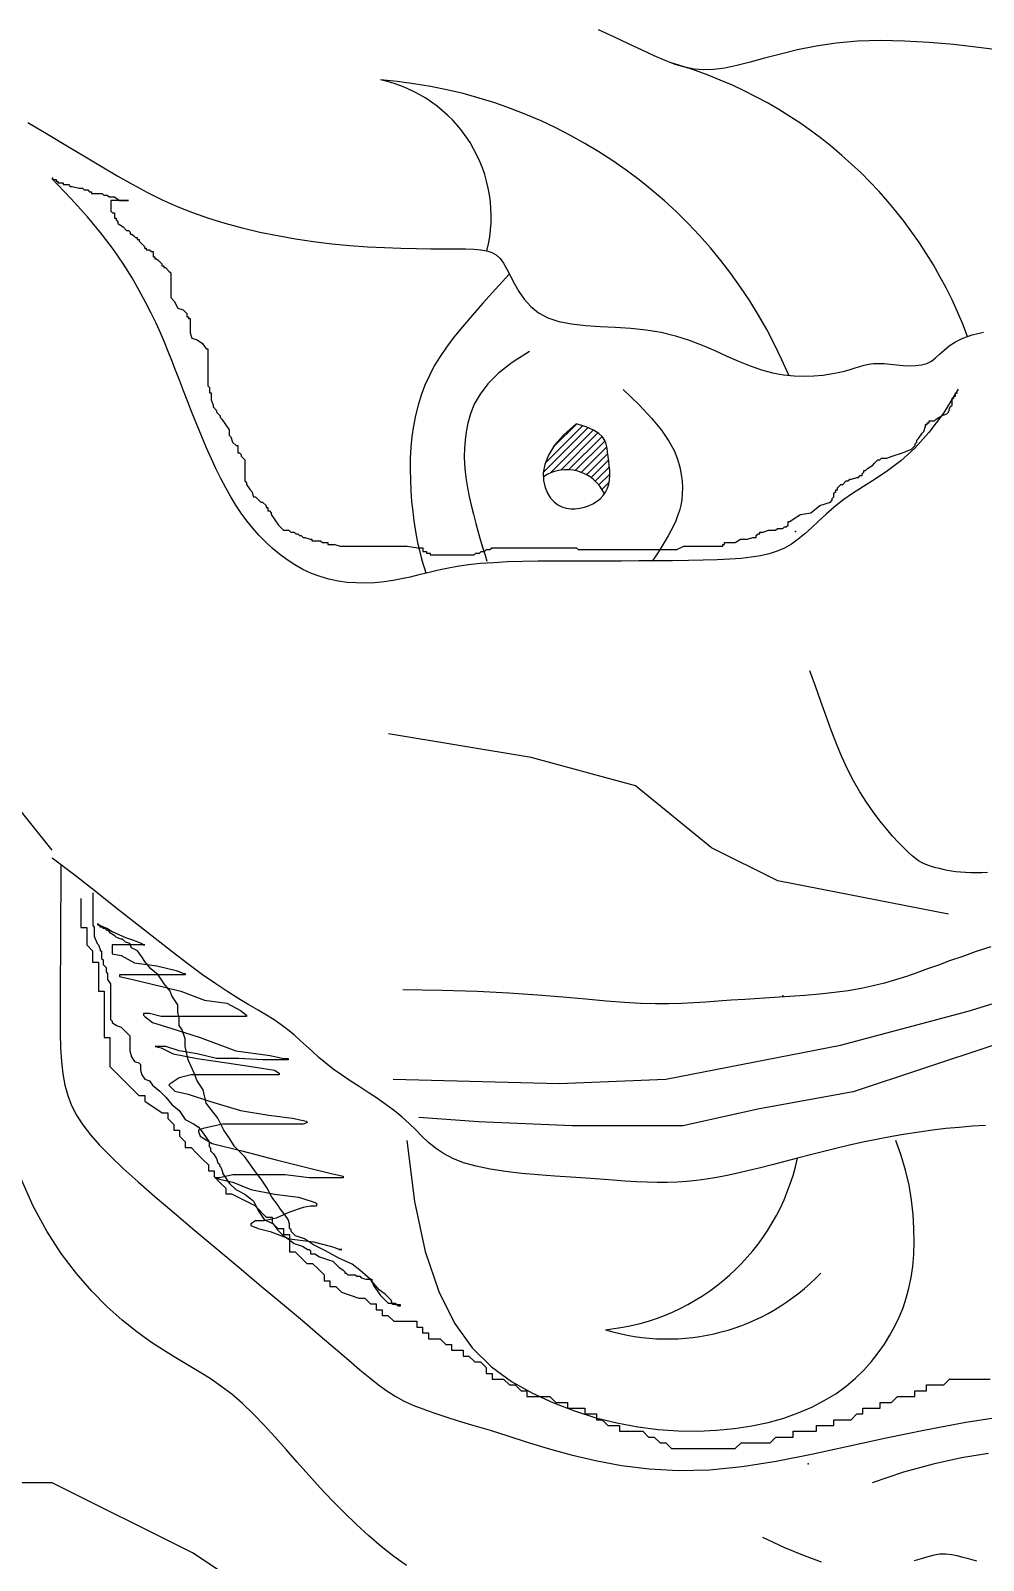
# Model space of a CAD drawing. Extents: x 532 to 1064, y 248 to 1333.
# Drawn here: x 719.4 to 830.9, y 1043.9 to 1222.7 of the extents above; entities that cross this region are included whole.
import ezdxf

# ---------------------------------------------------------------- set-up
doc = ezdxf.new("R2010")
doc.units = 0
doc.header["$LTSCALE"] = 10
doc.header["$MEASUREMENT"] = 0
for name, color, linetype in [('3', 3, 'CONTINUOUS'), ('4', 4, 'CONTINUOUS'), ('7', 7, 'CONTINUOUS')]:
    doc.layers.add(name, color=color, linetype=linetype)

msp = doc.modelspace()

# ---------------------------------------------------------------- hatches: boundary and pattern name
at = {"layer": '3'}
h = msp.add_hatch(dxfattribs=at)
h.set_pattern_fill('ANSI31', color=256, scale=5, style=0)
h.set_pattern_definition([(45, (31666.3404, 24042.03083), (-0.441941738, 0.441941738), [])])
h.paths.add_polyline_path([(781.8, 1175.45), (780.73, 1174.22), (780, 1173.06), (779.58, 1171.98), (779.4, 1170.98), (779.42, 1170.53, -0.460901), (786.55, 1168.53), (786.69, 1168.74), (786.92, 1169.18), (787.07, 1169.67), (787.15, 1170.18), (787.18, 1170.72), (787.17, 1171.27), (787.12, 1171.82), (787.06, 1172.37), (786.99, 1172.9), (786.92, 1173.41), (786.86, 1173.89), (786.77, 1174.35), (786.61, 1174.78), (786.34, 1175.19), (785.91, 1175.59), (785.28, 1175.98), (784.42, 1176.35), (783.27, 1176.73)])

# ---------------------------------------------------------------- linework, layer by layer
for p, q in [((722.02, 1205.5), (722.02, 1205.29)), ((722.02, 1205.29), (722.43, 1205.29)), ((722.43, 1205.29), (722.43, 1205.08)), ((722.43, 1205.08), (722.64, 1205.08)), ((722.64, 1205.08), (722.64, 1204.88)), ((722.64, 1204.88), (723.26, 1204.88)), ((723.26, 1204.88), (723.26, 1204.67)), ((723.26, 1204.67), (723.88, 1204.67)), ((723.88, 1204.67), (724.08, 1204.47)), ((724.08, 1204.47), (724.29, 1204.47)), ((724.29, 1204.47), (725.12, 1204.26)), ((725.12, 1204.26), (725.53, 1204.26)), ((725.53, 1204.26), (725.73, 1204.05)), ((725.73, 1204.05), (726.15, 1204.05)), ((726.15, 1204.05), (726.35, 1203.85)), ((726.35, 1203.85), (726.56, 1203.85)), ((726.56, 1203.85), (726.56, 1203.64)), ((726.56, 1203.64), (727.8, 1203.64)), ((727.8, 1203.64), (728, 1203.44)), ((728, 1203.44), (728.42, 1203.44)), ((728.42, 1203.44), (728.62, 1203.23)), ((728.62, 1203.23), (729.24, 1203.23)), ((730.89, 1202.82), (728.83, 1202.82)), ((728.83, 1202.82), (728.83, 1201.58)), ((728.83, 1201.58), (729.03, 1201.37)), ((729.24, 1203.23), (729.86, 1202.82)), ((729.86, 1202.82), (730.89, 1202.82)), ((729.03, 1201.37), (729.24, 1201.37)), ((729.24, 1201.37), (729.24, 1200.76)), ((729.24, 1200.76), (729.45, 1200.76)), ((729.45, 1200.76), (729.45, 1200.55)), ((729.45, 1200.55), (729.65, 1200.34)), ((729.65, 1200.34), (729.65, 1200.14)), ((729.65, 1200.14), (730.27, 1199.73)), ((730.27, 1199.73), (730.68, 1199.31)), ((730.68, 1199.31), (730.89, 1199.31)), ((730.89, 1199.31), (731.1, 1199.11)), ((731.1, 1199.11), (731.1, 1198.9)), ((731.1, 1198.9), (731.3, 1198.9)), ((731.3, 1198.9), (731.51, 1198.7)), ((731.51, 1198.7), (731.72, 1198.49)), ((731.72, 1198.49), (731.92, 1198.49)), ((731.92, 1198.49), (731.92, 1198.28)), ((731.92, 1198.28), (732.13, 1198.28)), ((732.13, 1198.28), (732.13, 1198.08)), ((732.13, 1198.08), (732.33, 1197.87)), ((732.33, 1197.87), (732.54, 1197.66)), ((732.54, 1197.66), (732.75, 1197.46)), ((732.75, 1197.46), (732.75, 1197.25)), ((732.75, 1197.25), (732.95, 1197.25)), ((732.95, 1197.25), (732.95, 1197.05)), ((732.95, 1197.05), (733.37, 1197.05)), ((733.37, 1197.05), (733.57, 1196.84)), ((733.57, 1196.84), (733.78, 1196.84)), ((733.78, 1196.84), (733.78, 1196.22)), ((733.78, 1196.22), (733.98, 1196.22)), ((733.98, 1196.22), (733.98, 1196.02)), ((733.98, 1196.02), (734.19, 1196.02)), ((734.19, 1196.02), (734.4, 1195.81)), ((734.4, 1195.81), (734.81, 1195.4)), ((734.81, 1195.4), (734.81, 1195.19)), ((734.81, 1195.19), (735.02, 1195.19)), ((735.02, 1195.19), (735.02, 1194.98)), ((735.02, 1194.98), (735.22, 1194.98)), ((735.22, 1194.98), (735.63, 1194.57)), ((735.63, 1194.57), (735.84, 1194.37)), ((735.84, 1194.37), (735.84, 1191.48)), ((735.84, 1191.48), (736.25, 1191.07)), ((736.25, 1191.07), (736.67, 1190.24)), ((736.67, 1190.24), (737.28, 1190.04)), ((737.28, 1190.04), (737.49, 1189.83)), ((737.49, 1189.83), (737.7, 1189.63)), ((737.7, 1189.63), (737.7, 1189.21)), ((737.7, 1189.21), (737.9, 1189.21)), ((737.9, 1189.21), (737.9, 1189.01)), ((737.9, 1189.01), (738.11, 1189.01)), ((738.11, 1189.01), (738.11, 1187.36)), ((738.11, 1187.36), (738.32, 1186.74)), ((738.32, 1186.74), (738.93, 1186.53)), ((738.93, 1186.53), (739.55, 1186.12)), ((739.55, 1186.12), (739.97, 1185.5)), ((739.97, 1185.5), (740.17, 1185.5)), ((740.17, 1185.5), (740.17, 1181.17)), ((740.17, 1181.17), (740.38, 1180.97)), ((740.38, 1180.97), (740.38, 1180.35)), ((740.38, 1180.35), (740.58, 1180.35)), ((740.58, 1180.35), (740.58, 1179.53)), ((827.62, 1179.94), (827.62, 1180.35)), ((827.62, 1180.35), (827.83, 1180.35)), ((740.58, 1179.53), (740.79, 1178.91)), ((740.79, 1178.91), (740.79, 1178.7)), ((740.79, 1178.7), (741.2, 1178.29)), ((741.2, 1178.29), (741.2, 1178.08)), ((826.8, 1178.08), (827, 1178.7)), ((827, 1178.7), (827.21, 1178.91)), ((827.21, 1178.91), (827.21, 1179.73)), ((827.21, 1179.73), (827.41, 1179.73)), ((827.41, 1179.73), (827.41, 1179.94)), ((827.41, 1179.94), (827.62, 1179.94)), ((741.2, 1178.08), (741.62, 1177.67)), ((741.62, 1177.67), (741.62, 1177.46)), ((741.62, 1177.46), (741.82, 1177.26)), ((741.82, 1177.26), (742.23, 1176.64)), ((742.23, 1176.64), (742.65, 1176.02)), ((824.11, 1176.43), (824.11, 1176.64)), ((824.11, 1176.64), (824.32, 1176.64)), ((824.32, 1176.64), (824.32, 1176.85)), ((824.32, 1176.85), (824.53, 1176.85)), ((824.53, 1176.85), (824.53, 1177.05)), ((824.53, 1177.05), (825.15, 1177.05)), ((825.15, 1177.05), (825.35, 1177.26)), ((825.35, 1177.26), (825.97, 1177.67)), ((825.97, 1177.67), (826.59, 1177.88)), ((826.59, 1177.88), (826.8, 1178.08)), ((742.65, 1176.02), (742.65, 1175.4)), ((742.65, 1175.4), (742.85, 1175.2)), ((742.85, 1175.2), (743.06, 1174.58)), ((823.08, 1174.79), (823.29, 1174.99)), ((823.08, 1174.58), (823.08, 1174.79)), ((823.29, 1174.99), (823.7, 1175.61)), ((823.7, 1175.61), (823.91, 1175.82)), ((823.91, 1175.82), (824.11, 1176.43)), ((743.06, 1174.58), (743.47, 1174.17)), ((743.47, 1174.17), (743.68, 1174.17)), ((743.68, 1174.17), (743.68, 1173.34)), ((743.68, 1173.34), (743.88, 1173.34)), ((743.88, 1173.34), (744.09, 1173.14)), ((744.09, 1173.14), (744.09, 1172.93)), ((744.09, 1172.93), (744.5, 1172.52)), ((819.58, 1172.72), (820.2, 1172.93)), ((820.2, 1172.93), (821.43, 1173.34)), ((821.43, 1173.34), (822.46, 1173.75)), ((822.46, 1173.75), (822.88, 1174.17)), ((822.88, 1174.37), (823.08, 1174.58)), ((822.88, 1174.17), (822.88, 1174.37)), ((744.5, 1172.52), (744.5, 1170.04)), ((816.9, 1171.07), (816.9, 1171.28)), ((816.9, 1171.28), (817.1, 1171.28)), ((817.1, 1171.28), (817.31, 1171.49)), ((817.31, 1171.49), (817.93, 1171.9)), ((817.93, 1171.9), (818.13, 1172.11)), ((818.13, 1172.11), (818.55, 1172.52)), ((818.55, 1172.52), (818.75, 1172.52)), ((818.75, 1172.52), (818.96, 1172.72)), ((818.96, 1172.72), (819.58, 1172.72)), ((744.5, 1170.04), (744.71, 1169.84)), ((744.71, 1169.84), (744.71, 1169.63)), ((744.71, 1169.63), (745.12, 1169.01)), ((813.8, 1169.22), (814.01, 1169.43)), ((814.01, 1169.43), (814.21, 1169.63)), ((814.21, 1169.63), (814.42, 1169.63)), ((814.42, 1169.63), (814.83, 1170.04)), ((814.83, 1170.04), (815.04, 1170.04)), ((815.04, 1170.04), (815.25, 1170.25)), ((815.25, 1170.25), (815.45, 1170.25)), ((815.45, 1170.25), (816.07, 1170.46)), ((816.07, 1170.46), (816.28, 1170.46)), ((816.28, 1170.46), (816.48, 1170.66)), ((816.48, 1170.66), (816.69, 1170.66)), ((816.69, 1170.87), (816.9, 1171.07)), ((816.69, 1170.66), (816.69, 1170.87)), ((745.12, 1169.01), (745.33, 1168.81)), ((745.33, 1168.81), (745.53, 1168.19)), ((745.53, 1168.19), (745.74, 1168.19)), ((745.74, 1168.19), (746.15, 1167.78)), ((746.15, 1167.78), (746.36, 1167.57)), ((746.36, 1167.57), (746.57, 1167.57)), ((746.57, 1167.57), (746.98, 1167.16)), ((811.74, 1167.16), (812.98, 1167.57)), ((812.98, 1167.57), (813.18, 1167.78)), ((813.18, 1167.98), (813.39, 1168.19)), ((813.18, 1167.78), (813.18, 1167.98)), ((813.39, 1168.6), (813.6, 1168.81)), ((813.39, 1168.19), (813.39, 1168.6)), ((813.6, 1168.81), (813.6, 1169.01)), ((813.6, 1169.01), (813.8, 1169.01)), ((813.8, 1169.01), (813.8, 1169.22)), ((746.98, 1167.16), (746.98, 1166.95)), ((746.98, 1166.95), (747.18, 1166.95)), ((747.18, 1166.95), (747.18, 1166.54)), ((747.18, 1166.54), (747.39, 1166.54)), ((747.39, 1166.54), (747.6, 1166.33)), ((747.6, 1166.33), (747.6, 1166.13)), ((747.6, 1166.13), (748.42, 1164.89)), ((808.85, 1165.72), (809.47, 1166.13)), ((809.47, 1166.13), (810.71, 1166.33)), ((810.71, 1166.33), (811.74, 1167.16)), ((748.42, 1164.89), (748.63, 1164.69)), ((748.63, 1164.69), (748.83, 1164.48)), ((748.83, 1164.48), (749.04, 1164.27)), ((749.04, 1164.27), (749.66, 1164.27)), ((749.66, 1164.27), (749.87, 1164.07)), ((749.87, 1164.07), (750.28, 1164.07)), ((750.28, 1164.07), (750.48, 1163.86)), ((804.73, 1163.86), (804.73, 1164.07)), ((804.73, 1164.07), (805.14, 1164.07)), ((805.14, 1164.07), (805.76, 1164.27)), ((805.76, 1164.27), (806.58, 1164.27)), ((806.58, 1164.27), (806.79, 1164.48)), ((806.79, 1164.48), (807.41, 1164.48)), ((807.41, 1164.48), (807.61, 1164.69)), ((807.61, 1164.69), (807.82, 1164.69)), ((807.82, 1164.69), (808.03, 1164.89)), ((808.03, 1164.89), (808.03, 1165.3)), ((808.03, 1165.3), (808.23, 1165.3)), ((808.23, 1165.3), (808.85, 1165.72)), ((750.48, 1163.86), (750.69, 1163.86)), ((750.69, 1163.86), (750.9, 1163.65)), ((750.9, 1163.65), (751.1, 1163.65)), ((751.1, 1163.65), (751.31, 1163.45)), ((751.31, 1163.45), (751.52, 1163.45)), ((751.52, 1163.45), (752.13, 1163.24)), ((752.13, 1163.24), (752.34, 1163.24)), ((752.34, 1163.24), (752.34, 1163.04)), ((752.34, 1163.04), (753.37, 1163.04)), ((753.37, 1163.04), (753.58, 1162.83)), ((753.58, 1162.83), (754.2, 1162.83)), ((754.2, 1162.83), (754.2, 1162.62)), ((754.2, 1162.62), (755.02, 1162.62)), ((755.02, 1162.62), (755.64, 1162.42)), ((755.64, 1162.42), (763.48, 1162.42)), ((763.48, 1162.42), (764.72, 1162.21)), ((764.72, 1162.21), (765.33, 1162.21)), ((765.33, 1162.21), (765.33, 1161.8)), ((773.17, 1162.01), (773.38, 1162.21)), ((773.38, 1162.21), (783.28, 1162.21)), ((783.28, 1162.21), (783.48, 1162.01)), ((795.03, 1162.01), (795.86, 1162.42)), ((795.86, 1162.42), (800.4, 1162.42)), ((800.4, 1162.42), (800.4, 1162.62)), ((800.4, 1162.62), (800.6, 1162.62)), ((800.6, 1162.62), (800.6, 1162.83)), ((800.6, 1162.83), (801.84, 1162.83)), ((801.84, 1162.83), (802.46, 1163.24)), ((802.46, 1163.24), (803.28, 1163.24)), ((803.28, 1163.24), (803.9, 1163.45)), ((803.9, 1163.45), (804.31, 1163.45)), ((804.31, 1163.65), (804.52, 1163.86)), ((804.31, 1163.45), (804.31, 1163.65)), ((804.52, 1163.86), (804.73, 1163.86)), ((765.33, 1161.8), (765.75, 1161.8)), ((765.75, 1161.8), (765.75, 1161.59)), ((765.75, 1161.59), (766.16, 1161.59)), ((766.16, 1161.59), (766.16, 1161.39)), ((766.16, 1161.39), (771.32, 1161.39)), ((771.32, 1161.39), (771.52, 1161.59)), ((771.52, 1161.59), (771.93, 1161.59)), ((771.93, 1161.59), (772.14, 1161.8)), ((772.14, 1161.8), (772.55, 1161.8)), ((772.55, 1161.8), (772.76, 1162.01)), ((772.76, 1162.01), (773.17, 1162.01)), ((783.48, 1162.01), (795.03, 1162.01)), ((725.34, 1121.22), (725.34, 1117.84)), ((726.71, 1121.91), (726.71, 1118.07)), ((725.34, 1117.84), (726.02, 1117.84)), ((726.02, 1117.84), (726.02, 1115.81)), ((726.71, 1118.07), (726.88, 1117.9)), ((726.88, 1117.9), (726.88, 1116.85)), ((727.4, 1118.25), (727.23, 1118.25)), ((727.23, 1118.25), (727.4, 1118.25)), ((727.4, 1118.07), (727.4, 1118.25)), ((727.4, 1118.25), (727.58, 1118.07)), ((727.58, 1118.07), (727.4, 1118.07)), ((727.58, 1117.9), (727.58, 1118.07)), ((727.58, 1118.07), (728.45, 1117.72)), ((727.93, 1117.9), (727.58, 1117.9)), ((727.93, 1117.72), (727.93, 1117.9)), ((728.28, 1117.72), (727.93, 1117.72)), ((728.28, 1117.55), (728.28, 1117.72)), ((728.45, 1117.55), (728.28, 1117.55)), ((728.45, 1117.72), (728.97, 1117.37)), ((728.63, 1117.37), (728.45, 1117.55)), ((726.02, 1115.81), (726.7, 1115.13)), ((726.88, 1116.85), (727.23, 1115.98)), ((727.23, 1115.98), (727.4, 1115.81)), ((727.4, 1115.81), (727.58, 1115.28)), ((728.8, 1117.2), (728.63, 1117.37)), ((729.32, 1116.85), (728.8, 1117.2)), ((728.97, 1117.37), (730.54, 1116.68)), ((732.81, 1115.81), (728.97, 1115.81)), ((728.97, 1115.81), (728.97, 1114.76)), ((729.5, 1116.68), (729.32, 1116.85)), ((730.02, 1116.5), (729.5, 1116.68)), ((730.2, 1116.5), (730.02, 1116.5)), ((730.37, 1116.33), (730.2, 1116.5)), ((730.54, 1116.15), (730.37, 1116.33)), ((730.54, 1116.68), (731.59, 1116.33)), ((731.07, 1115.98), (730.54, 1116.15)), ((731.24, 1115.46), (731.07, 1115.98)), ((731.59, 1116.33), (732.46, 1115.98)), ((732.46, 1115.98), (732.64, 1115.81)), ((732.64, 1115.81), (732.81, 1115.81)), ((726.7, 1115.13), (726.7, 1113.78)), ((727.58, 1115.28), (727.58, 1115.11)), ((727.58, 1115.11), (727.75, 1115.11)), ((727.75, 1115.11), (727.75, 1114.24)), ((727.75, 1114.24), (727.93, 1114.06)), ((727.93, 1114.06), (727.93, 1113.54)), ((728.97, 1114.76), (730.02, 1114.58)), ((730.02, 1114.58), (731.59, 1113.71)), ((731.94, 1115.11), (731.24, 1115.46)), ((732.46, 1114.41), (731.94, 1115.11)), ((732.81, 1113.89), (732.46, 1114.41)), ((726.7, 1113.78), (727.37, 1113.78)), ((727.37, 1113.78), (727.37, 1110.4)), ((727.93, 1113.54), (728.28, 1113.19)), ((728.28, 1113.19), (728.28, 1112.67)), ((728.28, 1112.67), (728.45, 1112.49)), ((728.45, 1112.49), (728.45, 1111.79)), ((737.52, 1112.32), (729.85, 1112.32)), ((729.85, 1112.32), (729.85, 1112.14)), ((729.85, 1112.14), (731.42, 1111.79)), ((731.59, 1113.71), (734.21, 1113.36)), ((733.51, 1113.02), (732.81, 1113.89)), ((734.38, 1112.32), (733.51, 1113.02)), ((734.21, 1113.36), (736.48, 1112.84)), ((735.08, 1111.27), (734.38, 1112.32)), ((736.48, 1112.84), (737.35, 1112.49)), ((737.35, 1112.49), (737.52, 1112.49)), ((737.52, 1112.49), (737.52, 1112.32)), ((727.37, 1110.4), (728.05, 1110.4)), ((728.05, 1110.4), (728.05, 1104.98)), ((728.45, 1111.79), (728.8, 1111.27)), ((728.8, 1111.27), (728.8, 1107.09)), ((731.42, 1111.79), (733.51, 1111.27)), ((733.51, 1111.27), (737, 1110.4)), ((735.78, 1110.4), (735.08, 1111.27)), ((735.95, 1109.88), (735.78, 1110.4)), ((737, 1110.4), (739.79, 1109.35)), ((736.65, 1108.83), (735.95, 1109.88)), ((736.65, 1107.96), (736.65, 1108.83)), ((739.79, 1109.35), (742.41, 1109)), ((742.41, 1109), (743.98, 1108.13)), ((728.8, 1107.09), (728.97, 1106.91)), ((728.97, 1106.91), (728.97, 1106.74)), ((733.34, 1107.78), (732.64, 1107.78)), ((732.64, 1107.78), (732.64, 1107.61)), ((732.64, 1107.61), (732.81, 1107.44)), ((732.81, 1107.44), (733.69, 1106.74)), ((734.73, 1107.44), (733.34, 1107.78)), ((744.68, 1107.44), (734.73, 1107.44)), ((736.83, 1107.26), (736.65, 1107.96)), ((736.83, 1106.39), (736.83, 1107.26)), ((743.98, 1108.13), (744.68, 1107.61)), ((744.68, 1107.61), (744.68, 1107.44)), ((728.05, 1104.98), (728.73, 1104.98)), ((728.73, 1104.98), (728.73, 1101.6)), ((728.97, 1106.74), (729.5, 1106.39)), ((729.5, 1106.39), (730.02, 1106.21)), ((730.02, 1106.21), (730.72, 1105.52)), ((730.72, 1105.52), (731.07, 1105.17)), ((731.07, 1105.17), (731.07, 1103.42)), ((733.69, 1106.74), (735.95, 1106.04)), ((735.95, 1106.04), (739.27, 1104.99)), ((737.18, 1105.87), (736.83, 1106.39)), ((737.52, 1104.82), (737.18, 1105.87)), ((739.27, 1104.99), (743.46, 1103.42)), ((731.07, 1103.42), (731.24, 1102.73)), ((735.26, 1103.95), (734.03, 1103.95)), ((734.03, 1103.95), (734.73, 1103.77)), ((734.73, 1103.77), (736.13, 1103.08)), ((736.83, 1103.42), (735.26, 1103.95)), ((738.92, 1103.08), (736.83, 1103.42)), ((737.52, 1103.95), (737.52, 1104.82)), ((737.87, 1102.38), (737.52, 1103.95)), ((743.46, 1103.42), (747.47, 1102.9)), ((728.73, 1101.6), (729.41, 1100.92)), ((731.24, 1102.73), (731.59, 1102.2)), ((731.59, 1102.2), (732.12, 1102.03)), ((732.12, 1102.03), (732.29, 1101.85)), ((732.29, 1101.85), (732.29, 1101.16)), ((736.13, 1103.08), (738.92, 1102.55)), ((738.57, 1100.81), (737.87, 1102.38)), ((741.19, 1102.55), (738.92, 1103.08)), ((738.92, 1102.55), (742.41, 1102.03)), ((743.81, 1102.55), (741.19, 1102.55)), ((742.41, 1102.03), (745.73, 1101.51)), ((746.6, 1102.38), (743.81, 1102.55)), ((745.73, 1101.51), (747.99, 1101.16)), ((749.56, 1102.38), (746.6, 1102.38)), ((747.47, 1102.9), (749.04, 1102.55)), ((749.04, 1102.55), (749.56, 1102.55)), ((749.56, 1102.55), (749.56, 1102.38)), ((729.41, 1100.92), (730.08, 1100.25)), ((730.08, 1100.25), (732.11, 1098.22)), ((732.29, 1101.16), (732.46, 1100.63)), ((732.46, 1100.63), (732.81, 1100.11)), ((732.81, 1100.11), (733.34, 1099.94)), ((733.34, 1099.94), (733.69, 1099.41)), ((736.83, 1100.29), (735.78, 1099.59)), ((738.22, 1100.63), (736.83, 1100.29)), ((748.52, 1100.63), (738.22, 1100.63)), ((738.92, 1099.94), (738.57, 1100.81)), ((739.62, 1098.89), (738.92, 1099.94)), ((747.99, 1101.16), (748.52, 1100.81)), ((748.52, 1100.81), (748.52, 1100.63)), ((732.11, 1098.22), (732.79, 1098.22)), ((732.79, 1098.22), (732.79, 1097.54)), ((733.69, 1099.41), (734.56, 1098.72)), ((734.56, 1098.72), (735.26, 1098.02)), ((735.26, 1098.02), (735.95, 1097.15)), ((735.78, 1099.59), (735.61, 1099.41)), ((735.61, 1099.41), (736.3, 1098.72)), ((736.3, 1098.72), (737.87, 1098.37)), ((737.87, 1098.37), (740.49, 1097.5)), ((739.97, 1097.32), (739.62, 1098.89)), ((732.79, 1097.54), (734.82, 1096.19)), ((734.82, 1096.19), (735.5, 1096.19)), ((735.5, 1096.19), (735.5, 1095.51)), ((735.95, 1097.15), (736.83, 1096.45)), ((736.83, 1096.45), (737.52, 1095.4)), ((741.36, 1095.58), (739.97, 1097.32)), ((740.49, 1097.5), (743.98, 1096.45)), ((743.98, 1096.45), (747.3, 1095.93)), ((735.5, 1095.51), (736.18, 1094.83)), ((736.18, 1094.83), (736.18, 1094.16)), ((737.52, 1095.4), (738.57, 1094.88)), ((738.57, 1094.88), (739.09, 1094.53)), ((739.09, 1094.53), (739.62, 1093.83)), ((739.62, 1094.36), (739.09, 1094.18)), ((741.89, 1094.88), (739.62, 1094.36)), ((742.06, 1094.18), (741.36, 1095.58)), ((751.31, 1094.88), (741.89, 1094.88)), ((747.3, 1095.93), (750.09, 1095.58)), ((750.09, 1095.58), (751.66, 1095.23)), ((751.83, 1095.05), (751.31, 1094.88)), ((751.66, 1095.23), (751.83, 1095.05)), ((736.18, 1094.16), (736.85, 1094.16)), ((736.85, 1094.16), (736.85, 1093.48)), ((736.85, 1093.48), (737.53, 1092.8)), ((737.53, 1092.8), (737.53, 1092.13)), ((739.09, 1094.18), (739.09, 1094.01)), ((739.09, 1094.01), (739.27, 1093.48)), ((739.27, 1093.48), (740.67, 1092.61)), ((739.62, 1093.83), (739.97, 1093.31)), ((739.97, 1093.31), (740.32, 1092.79)), ((740.32, 1092.79), (740.32, 1092.26)), ((740.67, 1092.61), (744.15, 1091.74)), ((742.76, 1093.14), (742.06, 1094.18)), ((743.28, 1092.26), (742.76, 1093.14)), ((737.53, 1092.13), (738.21, 1092.13)), ((738.21, 1092.13), (738.89, 1091.45)), ((738.89, 1091.45), (739.56, 1090.77)), ((739.56, 1090.77), (740.24, 1090.1)), ((740.32, 1092.26), (740.49, 1092.09)), ((740.49, 1092.09), (740.49, 1091.74)), ((740.49, 1091.74), (740.67, 1091.57)), ((740.67, 1091.57), (740.84, 1091.39)), ((740.84, 1091.39), (741.19, 1090.87)), ((741.19, 1090.87), (741.36, 1090.35)), ((744.5, 1091.04), (743.28, 1092.26)), ((744.15, 1091.74), (748.17, 1090.69)), ((745.73, 1089.3), (744.5, 1091.04)), ((748.17, 1090.69), (752.36, 1089.65)), ((740.24, 1090.1), (740.24, 1089.42)), ((740.24, 1089.42), (740.92, 1089.42)), ((740.92, 1089.42), (740.92, 1088.74)), ((741.36, 1090.35), (741.54, 1090.17)), ((741.54, 1090.17), (741.54, 1090)), ((741.54, 1090), (741.71, 1089.82)), ((743.11, 1088.95), (741.54, 1088.6)), ((741.71, 1089.82), (741.89, 1089.3)), ((741.89, 1089.3), (741.89, 1089.13)), ((741.89, 1089.13), (742.58, 1088.08)), ((749.22, 1088.95), (743.11, 1088.95)), ((746.42, 1088.43), (745.73, 1089.3)), ((752.01, 1088.6), (749.22, 1088.95)), ((752.36, 1089.65), (754.45, 1089.13)), ((754.45, 1089.13), (756.02, 1088.78)), ((740.92, 1088.74), (741.59, 1088.06)), ((741.54, 1088.6), (741.01, 1088.6)), ((741.01, 1088.6), (741.54, 1088.43)), ((741.54, 1088.43), (743.11, 1088.08)), ((741.59, 1088.06), (742.27, 1087.39)), ((742.27, 1087.39), (742.27, 1086.71)), ((742.58, 1088.08), (742.76, 1087.9)), ((742.76, 1087.9), (743.46, 1087.21)), ((743.11, 1088.08), (745.2, 1087.21)), ((743.46, 1087.21), (744.5, 1086.68)), ((745.2, 1087.21), (747.99, 1086.68)), ((747.12, 1087.38), (746.42, 1088.43)), ((747.64, 1086.34), (747.12, 1087.38)), ((756.02, 1088.6), (752.01, 1088.6)), ((756.02, 1088.78), (756.02, 1088.6)), ((742.27, 1086.71), (742.95, 1086.71)), ((742.95, 1086.71), (745.66, 1085.36)), ((744.5, 1086.68), (744.68, 1086.51)), ((744.68, 1086.51), (745.38, 1085.99)), ((745.38, 1085.99), (745.55, 1085.81)), ((745.55, 1085.81), (746.07, 1084.77)), ((745.66, 1085.36), (747.01, 1084)), ((748.34, 1085.46), (747.64, 1086.34)), ((747.99, 1086.68), (750.79, 1086.34)), ((748.69, 1084.94), (748.34, 1085.46)), ((750.79, 1086.34), (752.36, 1085.81)), ((752.36, 1085.81), (752.88, 1085.64)), ((752.88, 1085.64), (752.88, 1085.29)), ((745.73, 1083.55), (745.2, 1083.2)), ((746.77, 1083.55), (745.73, 1083.55)), ((746.07, 1084.77), (746.77, 1083.72)), ((748.17, 1083.89), (746.77, 1083.55)), ((746.77, 1083.72), (747.82, 1083.2)), ((747.01, 1084), (747.69, 1084)), ((747.69, 1084), (747.69, 1083.33)), ((749.74, 1084.59), (748.17, 1083.89)), ((749.22, 1084.24), (748.69, 1084.94)), ((749.56, 1083.72), (749.22, 1084.24)), ((749.74, 1083.2), (749.56, 1083.72)), ((751.31, 1085.11), (749.74, 1084.59)), ((752.18, 1085.29), (751.31, 1085.11)), ((752.88, 1085.29), (752.18, 1085.29)), ((745.2, 1083.2), (745.2, 1083.02)), ((745.2, 1083.02), (746.07, 1082.67)), ((746.07, 1082.67), (747.47, 1082.32)), ((747.47, 1082.32), (749.74, 1081.45)), ((747.69, 1083.33), (748.37, 1082.65)), ((747.82, 1083.2), (748.34, 1082.5)), ((748.34, 1082.5), (748.52, 1082.32)), ((748.37, 1082.65), (749.04, 1082.65)), ((748.52, 1082.32), (748.69, 1082.15)), ((748.69, 1082.15), (748.87, 1081.98)), ((748.87, 1081.98), (749.04, 1081.8)), ((749.04, 1082.65), (749.04, 1081.97)), ((749.04, 1081.97), (749.72, 1081.97)), ((749.04, 1081.8), (749.56, 1081.45)), ((749.72, 1081.97), (749.72, 1079.94)), ((749.74, 1082.67), (749.74, 1083.2)), ((749.91, 1082.5), (749.74, 1082.67)), ((749.91, 1082.32), (749.91, 1082.5)), ((750.44, 1081.8), (749.91, 1082.32)), ((751.48, 1081.45), (750.44, 1081.8)), ((749.56, 1081.45), (750.26, 1080.93)), ((749.74, 1081.45), (752.53, 1081.1)), ((750.26, 1080.93), (751.31, 1080.58)), ((751.31, 1080.58), (751.83, 1080.23)), ((752.53, 1080.75), (751.48, 1081.45)), ((751.83, 1080.23), (752.01, 1080.23)), ((752.01, 1080.23), (752.18, 1080.06)), ((752.18, 1080.06), (752.18, 1079.71)), ((752.53, 1081.1), (754.62, 1080.58)), ((753.93, 1080.06), (752.53, 1080.75)), ((755.5, 1079.19), (753.93, 1080.06)), ((754.62, 1080.58), (755.67, 1080.23)), ((755.85, 1080.23), (755.5, 1080.23)), ((755.5, 1080.23), (755.67, 1080.23)), ((755.67, 1080.23), (755.85, 1080.23)), ((749.72, 1079.94), (750.4, 1079.94)), ((750.4, 1079.94), (751.07, 1079.27)), ((751.07, 1079.27), (751.75, 1078.59)), ((751.75, 1078.59), (752.43, 1078.59)), ((752.18, 1079.71), (752.7, 1079.71)), ((752.43, 1078.59), (753.11, 1077.91)), ((752.7, 1079.71), (753.23, 1079.36)), ((753.23, 1079.36), (754.28, 1079.01)), ((754.28, 1079.01), (754.8, 1078.84)), ((754.8, 1078.84), (755.5, 1078.14)), ((757.07, 1078.49), (755.5, 1079.19)), ((757.94, 1077.79), (757.07, 1078.49)), ((753.11, 1077.91), (753.78, 1077.24)), ((753.78, 1077.24), (753.78, 1076.56)), ((753.78, 1076.56), (754.46, 1076.56)), ((754.46, 1076.56), (754.46, 1075.88)), ((755.5, 1078.14), (756.02, 1077.79)), ((756.02, 1077.79), (756.19, 1077.62)), ((756.19, 1077.62), (756.19, 1077.44)), ((756.19, 1077.44), (756.37, 1077.44)), ((756.37, 1077.44), (756.54, 1077.27)), ((756.54, 1077.27), (757.42, 1077.27)), ((757.42, 1077.27), (757.59, 1077.09)), ((757.59, 1077.09), (757.94, 1077.09)), ((759.16, 1076.74), (757.94, 1077.79)), ((757.94, 1077.09), (758.11, 1076.92)), ((758.11, 1076.92), (758.64, 1076.74)), ((758.64, 1076.74), (759.34, 1076.74)), ((760.21, 1075.52), (759.16, 1076.74)), ((759.34, 1076.74), (759.34, 1076.4)), ((759.34, 1076.4), (759.51, 1076.22)), ((754.46, 1075.88), (755.14, 1075.88)), ((755.14, 1075.88), (755.81, 1075.21)), ((755.81, 1075.21), (757.85, 1074.53)), ((759.51, 1076.22), (759.51, 1076.05)), ((759.51, 1076.05), (760.03, 1075.35)), ((760.03, 1075.35), (760.38, 1074.83)), ((760.91, 1075), (760.21, 1075.52)), ((760.38, 1074.83), (760.56, 1074.65)), ((760.56, 1074.65), (760.73, 1074.48)), ((761.6, 1074.3), (760.91, 1075)), ((757.85, 1074.53), (758.52, 1074.53)), ((758.52, 1074.53), (759.2, 1073.85)), ((759.2, 1073.85), (759.88, 1073.85)), ((759.88, 1073.85), (759.88, 1073.18)), ((759.88, 1073.18), (760.55, 1073.18)), ((760.55, 1073.18), (760.55, 1072.5)), ((760.73, 1074.48), (760.91, 1074.3)), ((760.91, 1074.3), (761.08, 1074.13)), ((761.08, 1074.13), (761.25, 1073.95)), ((761.25, 1073.95), (762.13, 1073.95)), ((761.78, 1073.78), (761.6, 1074.3)), ((762.3, 1073.78), (761.78, 1073.78)), ((762.13, 1073.95), (762.13, 1073.78)), ((762.13, 1073.78), (762.65, 1073.78)), ((762.48, 1073.61), (762.3, 1073.78)), ((762.65, 1073.61), (762.48, 1073.61)), ((762.65, 1073.78), (762.65, 1073.61)), ((760.55, 1072.5), (761.23, 1072.5)), ((761.23, 1072.5), (761.91, 1071.82)), ((761.91, 1071.82), (764.62, 1071.82)), ((764.62, 1071.82), (764.62, 1071.15)), ((764.62, 1071.15), (765.29, 1071.15)), ((765.29, 1071.15), (765.29, 1070.47)), ((765.29, 1070.47), (765.97, 1070.47)), ((765.97, 1070.47), (765.97, 1069.79)), ((765.97, 1069.79), (767.33, 1069.79)), ((767.33, 1069.79), (768, 1069.12)), ((768, 1069.12), (768.68, 1069.12)), ((768.68, 1069.12), (768.68, 1068.44)), ((768.68, 1068.44), (770.03, 1068.44)), ((770.03, 1068.44), (770.03, 1067.76)), ((770.03, 1067.76), (770.71, 1067.76)), ((770.71, 1067.76), (771.39, 1067.09)), ((771.39, 1067.09), (772.07, 1067.09)), ((772.07, 1067.09), (772.74, 1066.41)), ((772.74, 1066.41), (772.74, 1065.73)), ((772.74, 1065.73), (773.42, 1065.73)), ((773.42, 1065.73), (773.42, 1065.06)), ((773.42, 1065.06), (774.77, 1065.06)), ((774.77, 1065.06), (775.45, 1064.38)), ((775.45, 1064.38), (776.13, 1064.38)), ((776.13, 1064.38), (776.81, 1063.7)), ((824.21, 1063.7), (824.21, 1064.38)), ((824.21, 1064.38), (826.24, 1064.38)), ((826.24, 1064.38), (826.91, 1065.06)), ((826.91, 1065.06), (831.65, 1065.06)), ((776.81, 1063.7), (777.48, 1063.7)), ((777.48, 1063.7), (777.48, 1063.03)), ((777.48, 1063.03), (780.19, 1063.03)), ((780.19, 1063.03), (780.87, 1062.35)), ((780.87, 1062.35), (782.22, 1062.35)), ((782.22, 1062.35), (782.22, 1061.67)), ((818.79, 1061.67), (818.79, 1062.35)), ((818.79, 1062.35), (820.14, 1062.35)), ((820.14, 1062.35), (820.82, 1063.03)), ((820.82, 1063.03), (822.85, 1063.03)), ((822.85, 1063.03), (822.85, 1063.7)), ((822.85, 1063.7), (824.21, 1063.7)), ((782.22, 1061.67), (784.25, 1061.67)), ((784.25, 1061.67), (784.25, 1061)), ((784.25, 1061), (785.61, 1061)), ((785.61, 1061), (785.61, 1060.32)), ((785.61, 1060.32), (786.29, 1060.32)), ((786.29, 1060.32), (786.96, 1059.64)), ((813.37, 1059.64), (813.37, 1060.32)), ((813.37, 1060.32), (815.4, 1060.32)), ((815.4, 1060.32), (816.08, 1061)), ((816.08, 1061), (816.76, 1061)), ((816.76, 1061), (816.76, 1061.67)), ((816.76, 1061.67), (818.79, 1061.67)), ((786.96, 1059.64), (788.32, 1059.64)), ((788.32, 1059.64), (788.32, 1058.97)), ((788.32, 1058.97), (791.03, 1058.97)), ((791.03, 1058.97), (791.7, 1058.29)), ((808.63, 1058.29), (808.63, 1058.97)), ((808.63, 1058.97), (811.34, 1058.97)), ((811.34, 1058.97), (811.34, 1059.64)), ((811.34, 1059.64), (813.37, 1059.64)), ((791.7, 1058.29), (792.38, 1058.29)), ((792.38, 1058.29), (793.06, 1057.61)), ((793.06, 1057.61), (793.73, 1057.61)), ((793.73, 1057.61), (794.41, 1056.94)), ((794.41, 1056.94), (801.86, 1056.94)), ((801.86, 1056.94), (802.54, 1057.61)), ((802.54, 1057.61), (805.92, 1057.61)), ((805.92, 1057.61), (806.6, 1058.29)), ((806.6, 1058.29), (808.63, 1058.29))]:
    msp.add_line(p, q, dxfattribs=at)
for points in [[(826.81, 1119.42), (806.83, 1123.3), (799.06, 1127.18), (790.18, 1134.39), (777.97, 1137.72), (761.32, 1140.49)], [(831.73, 1115.59), (829.92, 1114.99), (828.34, 1114.44), (826.92, 1113.94), (825.61, 1113.46), (824.34, 1113), (823.1, 1112.56), (821.87, 1112.13), (820.61, 1111.74), (819.33, 1111.36), (817.99, 1111.03), (816.57, 1110.72), (815.06, 1110.46), (813.45, 1110.24), (811.76, 1110.05), (810, 1109.9), (808.22, 1109.77), (806.44, 1109.65), (804.68, 1109.55), (802.99, 1109.45), (801.38, 1109.35), (799.86, 1109.24), (798.42, 1109.14), (797.01, 1109.04), (795.58, 1108.97), (794.1, 1108.92), (792.52, 1108.92), (790.79, 1108.97), (788.89, 1109.07), (786.76, 1109.24), (784.37, 1109.46), (781.7, 1109.7), (778.71, 1109.95), (775.38, 1110.18), (771.67, 1110.37), (767.55, 1110.5), (762.99, 1110.55)]]:
    msp.add_lwpolyline(points, dxfattribs=at)
for centre, radius, start, end in [((779.99, 1168.54), 52.38, 20.5515, 74.1988), ((757, 1200.95), 16.31, 345.7955, 78.1395), ((756.03, 1160.62), 56.45, 22.6851, 85.6123), ((782.13, 1166.49), 4.87, 24.8482, 123.8283), ((784.17, 1096.25), 25.53, 275.6375, 347.8493), ((793.92, 1094.48), 24.72, 252.9674, 316.5025)]:
    msp.add_arc(centre, radius, start, end, dxfattribs=at)
at = {"layer": '4'}
for points in [[(719.14, 1211.93), (721.51, 1210.52), (723.76, 1209.17), (725.85, 1207.91), (727.8, 1206.74), (729.64, 1205.66), (731.41, 1204.67), (733.13, 1203.75), (734.85, 1202.91), (736.59, 1202.13), (738.38, 1201.42), (740.24, 1200.76), (742.18, 1200.16), (744.19, 1199.62), (746.24, 1199.13), (748.32, 1198.71), (750.43, 1198.34), (752.55, 1198.02), (754.67, 1197.77), (756.77, 1197.57), (758.83, 1197.41), (760.84, 1197.31), (762.76, 1197.23), (764.57, 1197.19), (766.25, 1197.17), (767.78, 1197.16), (769.13, 1197.16), (770.29, 1197.16), (771.28, 1197.13), (772.11, 1197.07), (772.81, 1196.95), (773.4, 1196.75), (773.91, 1196.45), (774.35, 1196.04), (774.77, 1195.49), (775.16, 1194.79), (775.57, 1193.97), (776.03, 1193.09), (776.55, 1192.18), (777.18, 1191.28), (777.93, 1190.44), (778.85, 1189.7), (779.94, 1189.1), (781.24, 1188.67), (782.72, 1188.39), (784.33, 1188.21), (786.05, 1188.09), (787.83, 1188), (789.64, 1187.88), (791.44, 1187.71), (793.19, 1187.43), (794.86, 1187.02), (796.46, 1186.5), (797.98, 1185.91), (799.45, 1185.28), (800.87, 1184.64), (802.25, 1184.03), (803.59, 1183.48), (804.91, 1183.02), (806.22, 1182.68), (807.49, 1182.46), (808.73, 1182.33), (809.92, 1182.3), (811.04, 1182.33), (812.09, 1182.42), (813.04, 1182.55), (813.9, 1182.71), (814.64, 1182.89), (815.3, 1183.07), (815.89, 1183.25), (816.43, 1183.42), (816.95, 1183.56), (817.47, 1183.68), (818.02, 1183.75), (818.62, 1183.78), (819.28, 1183.75), (819.99, 1183.69), (820.73, 1183.62), (821.49, 1183.55), (822.24, 1183.51), (822.96, 1183.52), (823.64, 1183.6), (824.25, 1183.78), (824.79, 1184.06), (825.28, 1184.43), (825.76, 1184.86), (826.29, 1185.34), (826.89, 1185.82), (827.61, 1186.3), (828.49, 1186.74), (829.58, 1187.12), (830.89, 1187.43)], [(721.95, 1126.89), (710.98, 1140.57), (700.02, 1144.22), (692.71, 1150.61), (683.58, 1163.38), (678.1, 1183.45), (678.1, 1194.39), (674.44, 1202.6), (672.61, 1207.17)], [(777.79, 1185.18), (775.77, 1183.89), (774.17, 1182.62), (772.93, 1181.39), (772.01, 1180.18), (771.34, 1179.02), (770.89, 1177.89), (770.59, 1176.81), (770.4, 1175.77), (770.27, 1174.79), (770.19, 1173.84), (770.17, 1172.91), (770.19, 1172), (770.26, 1171.09), (770.37, 1170.17), (770.53, 1169.22), (770.73, 1168.23), (770.97, 1167.2), (771.23, 1166.14), (771.51, 1165.08), (771.8, 1164.05), (772.08, 1163.07), (772.35, 1162.17), (772.6, 1161.36), (772.81, 1160.68)], [(783.27, 1176.73), (781.8, 1175.45), (780.73, 1174.22), (780, 1173.06), (779.58, 1171.98), (779.4, 1170.98), (779.43, 1170.08), (779.61, 1169.28), (779.9, 1168.6), (780.26, 1168.04), (780.66, 1167.6), (781.11, 1167.26), (781.59, 1167.02), (782.1, 1166.87), (782.62, 1166.79), (783.15, 1166.8), (783.68, 1166.86), (784.21, 1166.98), (784.71, 1167.15), (785.19, 1167.38), (785.64, 1167.65), (786.05, 1167.97), (786.4, 1168.33), (786.69, 1168.74), (786.92, 1169.18), (787.07, 1169.67), (787.15, 1170.18), (787.18, 1170.72), (787.17, 1171.27), (787.12, 1171.82), (787.06, 1172.37), (786.99, 1172.9), (786.92, 1173.41), (786.86, 1173.89), (786.77, 1174.35), (786.61, 1174.78), (786.34, 1175.19), (785.91, 1175.59), (785.28, 1175.98), (784.42, 1176.35), (783.27, 1176.73)], [(831.36, 1124.27), (830.7, 1124.23), (830.04, 1124.22), (829.41, 1124.23), (828.79, 1124.26), (828.21, 1124.31), (827.65, 1124.37), (827.13, 1124.45), (826.63, 1124.53), (826.17, 1124.63), (825.73, 1124.73), (825.32, 1124.83), (824.94, 1124.94), (824.59, 1125.05), (824.26, 1125.16), (823.95, 1125.29), (823.63, 1125.45), (823.3, 1125.65), (822.95, 1125.91), (822.54, 1126.24), (822.09, 1126.66), (821.56, 1127.17), (820.94, 1127.8), (820.26, 1128.54), (819.53, 1129.38), (818.77, 1130.32), (817.98, 1131.35), (817.19, 1132.48), (816.42, 1133.7), (815.68, 1134.99), (814.98, 1136.37), (814.33, 1137.81), (813.7, 1139.33), (813.08, 1140.92), (812.48, 1142.56), (811.87, 1144.27), (811.24, 1146.04), (810.59, 1147.85)], [(831.14, 1094.72), (829.61, 1094.62), (828.06, 1094.49), (826.5, 1094.34), (824.93, 1094.15), (823.35, 1093.94), (821.76, 1093.69), (820.17, 1093.42), (818.57, 1093.12), (816.97, 1092.8), (815.37, 1092.44), (813.78, 1092.06), (812.21, 1091.67), (810.65, 1091.28), (809.13, 1090.88), (807.64, 1090.49), (806.19, 1090.11), (804.79, 1089.75), (803.45, 1089.43), (802.15, 1089.13), (800.9, 1088.86), (799.69, 1088.63), (798.5, 1088.44), (797.34, 1088.28), (796.19, 1088.16), (795.05, 1088.08), (793.9, 1088.05), (792.74, 1088.05), (791.54, 1088.08), (790.29, 1088.14), (788.96, 1088.22), (787.55, 1088.32), (786.03, 1088.43), (784.39, 1088.54), (782.61, 1088.65), (780.74, 1088.78), (778.81, 1088.93), (776.89, 1089.11), (775, 1089.33), (773.21, 1089.61), (771.55, 1089.95), (770.07, 1090.36), (768.81, 1090.86), (767.74, 1091.43), (766.81, 1092.06), (765.98, 1092.74), (765.22, 1093.45), (764.49, 1094.19), (763.73, 1094.94), (762.92, 1095.68), (762.02, 1096.42), (761.04, 1097.14), (760, 1097.85), (758.94, 1098.55), (757.87, 1099.25), (756.82, 1099.94), (755.8, 1100.63), (754.85, 1101.31), (753.97, 1101.99), (753.17, 1102.67), (752.41, 1103.35), (751.69, 1104.01), (750.98, 1104.66), (750.27, 1105.29), (749.53, 1105.9), (748.76, 1106.48), (747.93, 1107.04), (747.03, 1107.6), (746.05, 1108.18), (744.98, 1108.81), (743.81, 1109.51), (742.52, 1110.32), (741.1, 1111.25), (739.55, 1112.33), (737.84, 1113.59), (736, 1115.01), (734, 1116.57), (731.87, 1118.25), (729.59, 1120.05), (727.18, 1121.94), (724.64, 1123.91), (721.96, 1125.94)], [(918.76, 1092.16), (909.29, 1092.66), (892.36, 1096.14), (880.4, 1099.13), (869.94, 1104.6), (861.47, 1106.09), (854.5, 1108.08), (843.54, 1107.58), (832.08, 1104.1), (815.64, 1098.63), (804.69, 1096.64), (795.72, 1094.65), (782.77, 1094.65), (771.81, 1095.15), (764.84, 1095.65)], [(763.41, 1043.28), (761.93, 1044.35), (760.46, 1045.52), (759, 1046.76), (757.55, 1048.08), (756.12, 1049.46), (754.71, 1050.88), (753.33, 1052.35), (751.97, 1053.84), (750.64, 1055.34), (749.33, 1056.83), (748.03, 1058.28), (746.76, 1059.67), (745.49, 1060.99), (744.23, 1062.2), (742.97, 1063.3), (741.71, 1064.26), (740.44, 1065.12), (739.15, 1065.93), (737.81, 1066.72), (736.43, 1067.54), (734.99, 1068.43), (733.47, 1069.44), (731.86, 1070.6), (730.16, 1071.95), (728.39, 1073.53), (726.59, 1075.34), (724.8, 1077.4), (723.04, 1079.73), (721.34, 1082.36), (719.76, 1085.29), (718.31, 1088.54)]]:
    msp.add_lwpolyline(points, dxfattribs=at)
at = {"layer": '7'}
for points in [[(833.08, 1220.34), (830.3, 1220.71), (827.43, 1221.04), (824.53, 1221.3), (821.65, 1221.46), (818.84, 1221.51), (816.17, 1221.43), (813.66, 1221.2), (811.32, 1220.85), (809.15, 1220.42), (807.14, 1219.94), (805.29, 1219.45), (803.59, 1218.98), (802.04, 1218.59), (800.63, 1218.29), (799.35, 1218.12), (798.18, 1218.08), (797.06, 1218.18), (795.96, 1218.39), (794.84, 1218.73), (793.66, 1219.17), (792.39, 1219.73), (790.97, 1220.38), (789.39, 1221.13), (787.67, 1221.94), (785.85, 1222.76)], [(827.91, 1180.75), (826.2, 1177.96), (824.5, 1175.69), (822.84, 1173.86), (821.23, 1172.39), (819.68, 1171.21), (818.21, 1170.23), (816.84, 1169.39), (815.57, 1168.59), (814.44, 1167.78), (813.41, 1166.96), (812.47, 1166.14), (811.6, 1165.34), (810.78, 1164.57), (809.99, 1163.86), (809.21, 1163.22), (808.42, 1162.66), (807.6, 1162.19), (806.74, 1161.82), (805.82, 1161.52), (804.82, 1161.29), (803.73, 1161.12), (802.53, 1160.99), (801.21, 1160.9), (799.74, 1160.83), (798.12, 1160.78), (796.38, 1160.75), (794.52, 1160.72), (792.58, 1160.7), (790.59, 1160.69), (788.56, 1160.68), (786.53, 1160.68), (784.51, 1160.68), (782.54, 1160.68), (780.61, 1160.67), (778.75, 1160.66), (776.96, 1160.62), (775.24, 1160.57), (773.62, 1160.49), (772.08, 1160.38), (770.66, 1160.23), (769.34, 1160.04), (768.12, 1159.81), (766.98, 1159.57), (765.9, 1159.31), (764.86, 1159.06), (763.85, 1158.81), (762.84, 1158.59), (761.83, 1158.4), (760.79, 1158.25), (759.72, 1158.15), (758.65, 1158.1), (757.56, 1158.12), (756.48, 1158.19), (755.4, 1158.34), (754.34, 1158.56), (753.3, 1158.86), (752.29, 1159.24), (751.3, 1159.7), (750.35, 1160.24), (749.44, 1160.83), (748.56, 1161.49), (747.71, 1162.19), (746.91, 1162.94), (746.14, 1163.72), (745.42, 1164.54), (744.74, 1165.38), (744.09, 1166.27), (743.46, 1167.2), (742.86, 1168.18), (742.27, 1169.22), (741.69, 1170.31), (741.12, 1171.48), (740.55, 1172.71), (739.98, 1173.99), (739.42, 1175.31), (738.87, 1176.65), (738.34, 1177.98), (737.82, 1179.3), (737.33, 1180.59), (736.86, 1181.82), (736.41, 1182.98), (735.98, 1184.1), (735.55, 1185.18), (735.11, 1186.26), (734.63, 1187.36), (734.12, 1188.49), (733.54, 1189.67), (732.9, 1190.94), (732.16, 1192.3), (731.31, 1193.77), (730.31, 1195.36), (729.13, 1197.08), (727.73, 1198.93), (726.09, 1200.92), (724.17, 1203.07), (721.93, 1205.38)], [(775.44, 1194.24), (773.8, 1192.44), (772.35, 1190.83), (771.07, 1189.38), (769.94, 1188.06), (768.95, 1186.84), (768.08, 1185.69), (767.33, 1184.58), (766.66, 1183.48), (766.08, 1182.37), (765.57, 1181.24), (765.13, 1180.08), (764.76, 1178.91), (764.46, 1177.71), (764.22, 1176.49), (764.04, 1175.25), (763.92, 1173.99), (763.85, 1172.71), (763.84, 1171.42), (763.86, 1170.13), (763.92, 1168.87), (764.01, 1167.65), (764.13, 1166.48), (764.27, 1165.39), (764.42, 1164.37), (764.58, 1163.46), (764.74, 1162.64), (764.91, 1161.9), (765.08, 1161.25), (765.24, 1160.67), (765.39, 1160.15), (765.54, 1159.69), (765.68, 1159.27)], [(788.75, 1180.71), (790.6, 1178.94), (792.07, 1177.37), (793.22, 1175.96), (794.08, 1174.71), (794.7, 1173.59), (795.12, 1172.57), (795.39, 1171.65), (795.55, 1170.8), (795.65, 1170), (795.68, 1169.25), (795.66, 1168.53), (795.59, 1167.85), (795.48, 1167.2), (795.32, 1166.57), (795.12, 1165.96), (794.89, 1165.37), (794.63, 1164.78), (794.33, 1164.2), (794.01, 1163.62), (793.67, 1163.04), (793.32, 1162.46), (792.94, 1161.88), (792.55, 1161.28), (792.15, 1160.68)], [(722.99, 1125.16), (722.99, 1124.71), (722.98, 1123.56), (722.97, 1121.84), (722.96, 1119.7), (722.94, 1117.28), (722.93, 1114.7), (722.92, 1112.12), (722.9, 1109.67), (722.9, 1107.46), (722.91, 1105.5), (722.95, 1103.74), (723.05, 1102.17), (723.21, 1100.74), (723.45, 1099.43), (723.79, 1098.21), (724.24, 1097.05), (724.83, 1095.92), (725.55, 1094.79), (726.44, 1093.63), (727.52, 1092.42), (728.79, 1091.11), (730.28, 1089.7), (732.01, 1088.14), (733.99, 1086.41), (736.22, 1084.49), (738.66, 1082.44), (741.22, 1080.29), (743.83, 1078.1), (746.42, 1075.94), (748.91, 1073.86), (751.24, 1071.91), (753.33, 1070.14), (755.12, 1068.6), (756.65, 1067.29), (757.96, 1066.16), (759.11, 1065.2), (760.15, 1064.38), (761.12, 1063.68), (762.08, 1063.08), (763.07, 1062.54), (764.14, 1062.04), (765.32, 1061.58), (766.6, 1061.12), (768.02, 1060.66), (769.58, 1060.17), (771.29, 1059.65), (773.18, 1059.08), (775.25, 1058.43), (777.52, 1057.71), (779.99, 1056.96), (782.65, 1056.22), (785.51, 1055.54), (788.56, 1054.98), (791.8, 1054.58), (795.23, 1054.4), (798.85, 1054.48), (802.65, 1054.85), (806.63, 1055.48), (810.78, 1056.28), (815.08, 1057.21), (819.52, 1058.19), (824.11, 1059.15), (828.82, 1060.04), (833.64, 1060.79)], [(761.85, 1100.12), (781.27, 1099.62), (793.73, 1100.12), (814.15, 1104.1), (829.09, 1108.08), (842.05, 1112.06), (850.01, 1114.44), (860.02, 1114.44), (867.45, 1112.56), (878.91, 1108.08), (889.87, 1104.6), (898.83, 1101.12), (910.29, 1100.12), (916.27, 1100.12), (923.24, 1100.12), (924.24, 1100.62)], [(763.44, 1092.97), (764.34, 1085.84), (765.6, 1080), (767.18, 1075.31), (769.03, 1071.6), (771.1, 1068.72), (773.33, 1066.5), (775.7, 1064.8), (778.13, 1063.44), (780.6, 1062.3), (783.07, 1061.34), (785.55, 1060.56), (788.02, 1059.95), (790.45, 1059.49), (792.85, 1059.19), (795.19, 1059.02), (797.47, 1058.99), (799.66, 1059.08), (801.77, 1059.28), (803.79, 1059.6), (805.71, 1060.01), (807.52, 1060.52), (809.22, 1061.12), (810.81, 1061.8), (812.27, 1062.55), (813.6, 1063.36), (814.81, 1064.24), (815.9, 1065.16), (816.89, 1066.12), (817.78, 1067.11), (818.58, 1068.13), (819.3, 1069.17), (819.94, 1070.21), (820.52, 1071.26), (821.03, 1072.32), (821.48, 1073.4), (821.86, 1074.52), (822.17, 1075.69), (822.42, 1076.93), (822.61, 1078.23), (822.73, 1079.62), (822.78, 1081.1), (822.76, 1082.67), (822.66, 1084.3), (822.47, 1085.99), (822.18, 1087.72), (821.78, 1089.47), (821.27, 1091.22), (820.64, 1092.97)], [(757.59, 1031.98), (738.4, 1044.75), (721.96, 1052.96), (706.43, 1052.96), (689.99, 1061.17), (677.2, 1062.99), (654.36, 1050.22), (637.91, 1031.06)], [(831.46, 1056.37), (828.32, 1055.86), (825.02, 1055.14), (821.55, 1054.18), (817.88, 1052.96)], [(811.93, 1043.69), (809.94, 1044.4), (807.67, 1045.35), (805.09, 1046.57)], [(830.11, 1043.78), (829.28, 1044.01), (828.52, 1044.22), (827.82, 1044.4), (827.14, 1044.54), (826.48, 1044.61), (825.8, 1044.6), (825.1, 1044.49), (824.37, 1044.31), (823.59, 1044.08), (822.78, 1043.81)]]:
    msp.add_lwpolyline(points, dxfattribs=at)
for p in [(808.89, 1164.15), (807.42, 1109.87), (810.4, 1055.15)]:
    msp.add_point(p, dxfattribs=at)

doc.saveas('drawing.dxf')
